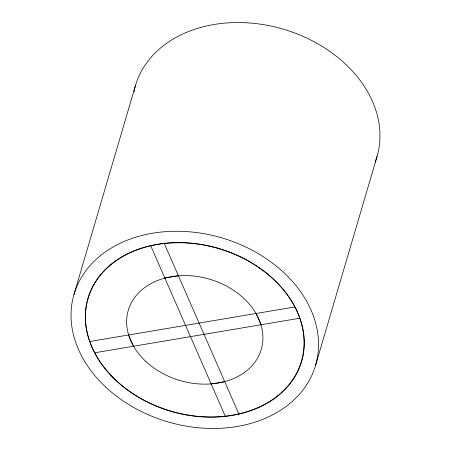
<?xml version="1.0" encoding="UTF-8"?>
<svg xmlns="http://www.w3.org/2000/svg" width="451" height="451" viewBox="0 0 451 451"><rect width="100%" height="100%" fill="white"/><g stroke="black" fill="none" stroke-linecap="round" stroke-linejoin="round"><path stroke-width="0.68" d="M73.925 294.638L135.356 85.915M315.644 365.084L377.075 156.362M164.835 278.047L178.41 275.758M89.794 341.503L294.847 306.945M94.721 352.778L299.78 318.214M211.164 383.964L224.733 381.676M256.072 313.479L261.005 324.754M164.322 243.551L238.821 413.883M150.752 245.834L225.252 416.172M128.569 334.969L133.496 346.244M133.919 91.767A125.885 95.866 16.4 0 1 282.862 29.05A125.885 95.866 16.4 0 1 375.164 162.072M157.36 244.284A111.296 84.754 16.4 0 0 91.948 347.197A111.296 84.754 16.4 0 0 232.214 415.439A111.296 84.754 16.4 0 0 297.626 312.526A111.296 84.754 16.4 0 0 157.36 244.284M116.099 380.396A111.2 84.681 16.4 0 0 299.853 366.02A111.2 84.681 16.4 0 0 168.398 243.162A111.2 84.681 16.4 0 0 116.099 380.396M145.701 361.319A69.307 52.778 16.4 0 0 260.255 352.445A69.307 52.778 16.4 0 0 178.404 275.82A69.307 52.778 16.4 0 0 145.701 361.319M105.709 387.071A125.885 95.866 16.4 0 0 313.733 370.795A125.885 95.866 16.4 0 0 164.914 231.713A125.885 95.866 16.4 0 0 105.709 387.071"/></g></svg>
